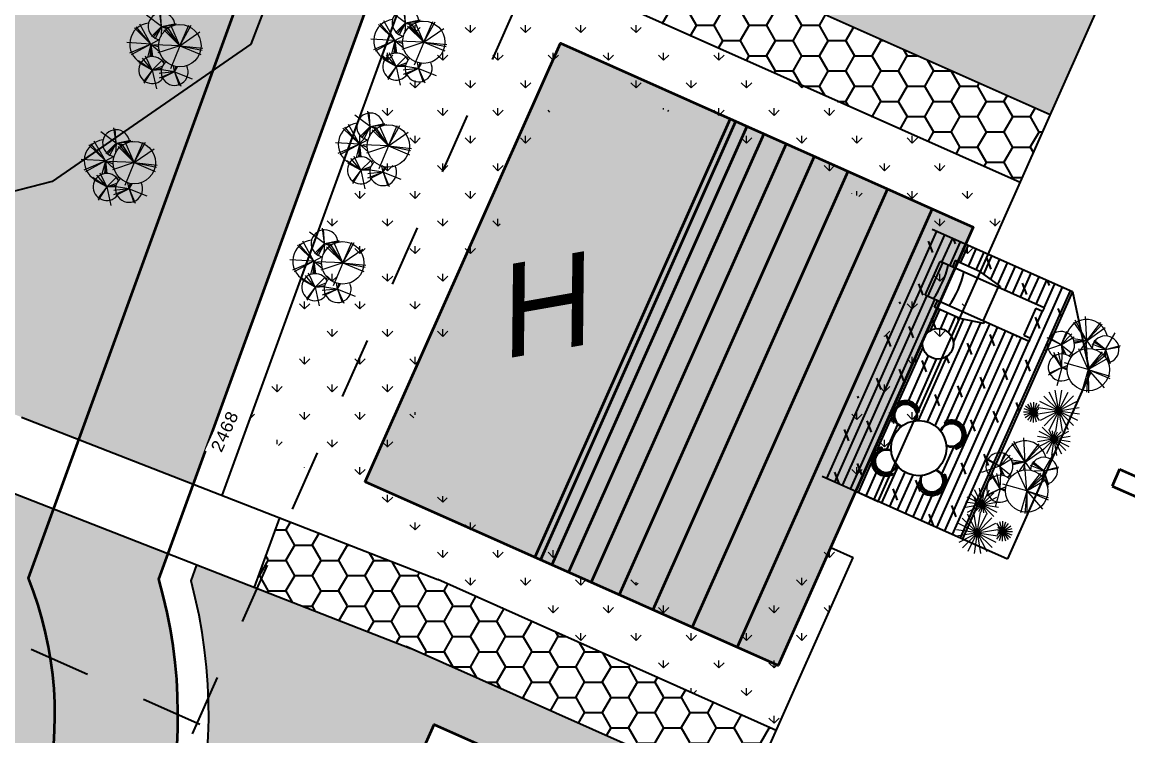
# Model space of a CAD drawing. Header units: millimetres. Extents: x 525387 to 527545, y 2235066 to 2235448.
# Drawn here: x 525544.24 to 525562.22, y 2235115.93 to 2235127.53 of the extents above; entities that cross this region are included whole.
import ezdxf
from ezdxf.enums import TextEntityAlignment as Align

# ---------------------------------------------------------------- set-up
doc = ezdxf.new("R2010")
doc.units = ezdxf.units.MM
doc.set_wipeout_variables(frame=1)
doc.linetypes.add('JIS_02_1.0', pattern=[2, 1, -1])
for name, color, linetype in [('auxiliar', 6, 'Continuous'), ('COTAS', 2, 'Continuous'), ('EJES', 1, 'Continuous'), ('muebles', 2, 'Continuous'), ('pie de plano', 7, 'Continuous'), ('PISOS', 7, 'Continuous')]:
    doc.layers.add(name, color=color, linetype=linetype)
doc.layers.add('jardin', color=72, linetype='Continuous', lineweight=5)
doc.layers.add('muro', color=5, linetype='Continuous', lineweight=35)
doc.styles.add('ARIAL', font='ariali.ttf')
doc.styles.add('MONOTXT4', font='monotxt4.shx')
pattern_1 = [(90, (-1981.939, -359.22754), (-0.449012806, 0.449012806), [0.1190625, -0.778963112]), (45, (-1981.939, -359.22754), (-0.44901280605, 0.44901280605), [0.1190625, -0.5159375]), (135, (-1981.939, -359.22754), (-0.44901280605, -0.44901280605), [0.1190625, -0.5159375])]

# ---------------------------------------------------------------- blocks, each defined once
blk = doc.blocks.new('Arbo-p12')
at = {"color": 0, "linetype": 'ByBlock', "lineweight": 0}
for p, q in [((-0.099, 0.183), (-0.136, 0.494)), ((-0.099, 0.183), (-0.107, 0.489)), ((-0.099, 0.183), (-0.046, 0.487)), ((0.165, 0.278), (0.101, 0.528)), ((0.165, 0.278), (0.273, 0.459)), ((-0.099, 0.183), (-0.34, 0.405)), ((0.165, 0.278), (0.277, 0.438)), ((-0.099, 0.183), (-0.404, 0.271)), ((-0.099, 0.183), (-0.398, 0.239)), ((-0.099, 0.183), (-0.249, 0.072)), ((-0.099, 0.183), (-0.218, 0.058)), ((-0.099, 0.183), (-0.203, 0.049)), ((-0.099, 0.183), (-0.19, 0.039)), ((-0.099, 0.183), (0.034, 0.159)), ((-0.099, 0.183), (-0.072, 0.032)), ((-0.099, 0.183), (-0.042, 0.086)), ((0.165, 0.278), (-0.029, 0.259)), ((0.165, 0.278), (-0.023, 0.235)), ((0.165, 0.278), (-0.016, 0.202)), ((0.165, 0.278), (0.075, 0.181)), ((0.191, -0.081), (0.158, 0.226)), ((0.165, 0.278), (0.203, 0.206)), ((0.165, 0.278), (0.233, 0.203)), ((0.165, 0.278), (0.357, 0.157)), ((0.165, 0.278), (0.344, 0.185)), ((0.191, -0.081), (0.189, 0.218)), ((0.191, -0.081), (0.272, 0.215)), ((0.191, -0.081), (0.219, 0.213)), ((-0.307, -0.102), (-0.381, 0.085)), ((-0.307, -0.102), (-0.373, 0.116)), ((-0.307, -0.102), (-0.31, 0.107)), ((-0.307, -0.102), (-0.258, 0.101)), ((0.191, -0.081), (-0.1, 0.03)), ((0.191, -0.081), (-0.066, 0.146)), ((0.191, -0.081), (0.46, 0.06)), ((0.191, -0.081), (0.485, 0.038)), ((-0.307, -0.102), (-0.507, -0.167)), ((-0.307, -0.102), (-0.497, -0.149)), ((-0.307, -0.102), (-0.423, -0.333)), ((-0.307, -0.102), (-0.112, -0.081)), ((-0.307, -0.102), (-0.168, -0.147)), ((-0.307, -0.102), (-0.193, -0.162)), ((-0.307, -0.102), (-0.207, -0.173)), ((0.191, -0.081), (-0.105, -0.242)), ((0.191, -0.081), (0.338, -0.353)), ((0.191, -0.081), (0.388, -0.317)), ((0.191, -0.081), (0.413, -0.303)), ((0.191, -0.081), (0.518, -0.106)), ((-0.087, -0.312), (-0.304, -0.244)), ((-0.087, -0.312), (-0.284, -0.268)), ((-0.087, -0.312), (-0.262, -0.198)), ((-0.087, -0.312), (-0.228, -0.157)), ((-0.087, -0.312), (-0.049, -0.239)), ((-0.087, -0.312), (-0.029, -0.266)), ((-0.087, -0.312), (-0.02, -0.276)), ((-0.087, -0.312), (-0.013, -0.284)), ((-0.087, -0.312), (-0.154, -0.495)), ((-0.087, -0.312), (-0.145, -0.514)), ((-0.087, -0.312), (0.039, -0.536))]:
    blk.add_line(p, q, dxfattribs=at)
blk.add_circle((0.191, -0.081), 0.287, dxfattribs=at)
for centre, radius, start, end in [((-0.099, 0.183), 0.287, 57.4904, 202.572), ((0.165, 0.278), 0.183, 326.1895, 222.0248), ((-0.307, -0.102), 0.183, 350.2838, 282.3951), ((-0.087, -0.312), 0.183, 91.4437, 347.7435), ((-0.099, 0.183), 0.287, 265.0692, 270.8898)]:
    blk.add_arc(centre, radius, start, end, dxfattribs=at)
blk = doc.blocks.new('Arbo-p11')
at = {"color": 0, "linetype": 'ByBlock', "lineweight": 0}
for p, q in [((-0.037, 0.164), (-0.284, 0.344)), ((-0.038, 0.163), (-0.217, 0.41)), ((-0.038, 0.163), (-0.133, 0.453)), ((-0.042, 0.164), (0.205, 0.344)), ((-0.041, 0.163), (0.138, 0.41)), ((-0.04, 0.163), (0.054, 0.453)), ((-0.039, 0.163), (-0.039, 0.468)), ((-0.036, 0.166), (-0.342, 0.166)), ((-0.037, 0.165), (-0.327, 0.259)), ((-0.037, 0.167), (-0.327, 0.072)), ((-0.037, 0.168), (-0.284, -0.012)), ((-0.038, 0.168), (-0.217, -0.079)), ((-0.038, 0.169), (-0.133, -0.122)), ((-0.043, 0.166), (0.263, 0.166)), ((-0.042, 0.165), (0.248, 0.259)), ((-0.042, 0.168), (0.205, -0.012)), ((-0.042, 0.167), (0.248, 0.072)), ((-0.041, 0.168), (0.138, -0.079)), ((-0.04, 0.169), (0.054, -0.122)), ((-0.039, 0.169), (-0.039, -0.136)), ((-0.284, -0.107), (-0.346, 0.025)), ((-0.284, -0.108), (-0.302, 0.037)), ((0.195, -0.175), (0.338, 0.022)), ((0.196, -0.175), (0.271, 0.056)), ((-0.283, -0.106), (-0.428, -0.124)), ((-0.283, -0.106), (-0.426, -0.079)), ((-0.283, -0.105), (-0.415, -0.167)), ((-0.283, -0.107), (-0.411, -0.036)), ((-0.283, -0.105), (-0.39, -0.205)), ((-0.283, -0.107), (-0.383, -0.001)), ((-0.284, -0.105), (-0.354, -0.233)), ((-0.284, -0.105), (-0.312, -0.248)), ((-0.286, -0.107), (-0.221, -0.077)), ((-0.286, -0.106), (-0.197, -0.095)), ((-0.286, -0.105), (-0.158, -0.176)), ((-0.286, -0.106), (-0.142, -0.133)), ((-0.285, -0.108), (-0.267, -0.015)), ((-0.285, -0.107), (-0.25, -0.044)), ((-0.285, -0.107), (-0.237, -0.061)), ((-0.285, -0.105), (-0.223, -0.237)), ((-0.285, -0.105), (-0.185, -0.212)), ((-0.284, -0.105), (-0.266, -0.25)), ((0.199, -0.174), (0.049, -0.125)), ((0.199, -0.175), (0.101, -0.104)), ((0.198, -0.175), (0.133, -0.085)), ((0.198, -0.175), (0.161, -0.063)), ((0.194, -0.174), (0.426, -0.099)), ((0.195, -0.175), (0.391, -0.032)), ((0.197, -0.176), (0.197, -0.026)), ((0.199, -0.173), (-0.044, -0.173)), ((0.199, -0.172), (-0.032, -0.247)), ((0.199, -0.172), (0.002, -0.315)), ((0.198, -0.171), (0.055, -0.368)), ((0.198, -0.171), (0.122, -0.402)), ((0.194, -0.172), (0.426, -0.247)), ((0.194, -0.173), (0.437, -0.173)), ((0.195, -0.171), (0.338, -0.368)), ((0.195, -0.172), (0.391, -0.315)), ((0.196, -0.171), (0.271, -0.402)), ((0.197, -0.171), (0.197, -0.414))]:
    blk.add_line(p, q, dxfattribs=at)

msp = doc.modelspace()

# ---------------------------------------------------------------- hatches: boundary and pattern name
h = msp.add_hatch(color=21)
h.dxf.hatch_style = 1
h.paths.add_polyline_path([(525559.71, 2235124.197), (525552.996, 2235127.187), (525549.823, 2235120.061), (525556.538, 2235117.072)])
at = {"layer": 'auxiliar'}
h = msp.add_hatch(color=8, dxfattribs=at)
h.dxf.hatch_style = 1
h.set_gradient(color1=(0, 127, 255), color2=(0, 255, 255), name='INVCURVED')
h.paths.add_polyline_path([(525550.811, 2235130.414), (525549.244, 2235131.957), (525545.165, 2235120.747), (525547.029, 2235120.02)])
h = msp.add_hatch(color=8, dxfattribs=at)
h.dxf.hatch_style = 1
h.set_gradient(color1=(0, 127, 255), color2=(0, 255, 255), name='INVCURVED')
edge = h.paths.add_edge_path()
edge.add_line((525546.467, 2235118.474), (525546.619, 2235118.892))
edge.add_line((525546.619, 2235118.892), (525545.983, 2235119.14))
edge.add_line((525545.983, 2235119.14), (525544.755, 2235119.619))
edge.add_line((525544.755, 2235119.619), (525544.346, 2235118.494))
edge.add_arc((525538.862, 2235116.273), 5.917, -48.9589, 22.0561, ccw=False)
edge.add_arc((525533.827, 2235117.434), 10.545, 266.7354, 327.7677, ccw=False)
edge.add_line((525533.227, 2235106.907), (525523.641, 2235108.847))
edge.add_line((525523.641, 2235108.847), (525523.527, 2235106.85))
edge.add_line((525523.527, 2235106.85), (525533.113, 2235104.91))
edge.add_arc((525533.827, 2235117.434), 12.545, 266.7354, 326.467)
edge.add_arc((525538.862, 2235116.273), 7.917, 313.2271, 376.1443)
at = {"layer": 'jardin'}
h = msp.add_hatch(dxfattribs=at)
h.set_pattern_fill('GRASS', color=72, scale=0.025)
h.set_pattern_definition([(90, (-1981.939, -359.22754), (-0.449012806, 0.449012806), [0.1190625, -0.778963112]), (45, (-1981.939, -359.22754), (-0.44901280605, 0.44901280605), [0.1190625, -0.5159375]), (135, (-1981.939, -359.22754), (-0.44901280605, -0.44901280605), [0.1190625, -0.5159375])])
edge = h.paths.add_edge_path()
edge.add_line((525556.34, 2235142.588), (525552.969, 2235134.882))
edge.add_line((525552.969, 2235134.882), (525551.654, 2235131.268))
edge.add_line((525551.654, 2235131.268), (525553.68, 2235129.263))
edge.add_line((525553.68, 2235129.263), (525560.96, 2235126.022))
edge.add_line((525560.96, 2235126.022), (525562.211, 2235128.831))
edge.add_line((525562.211, 2235128.831), (525560.201, 2235129.726))
edge.add_line((525560.201, 2235129.726), (525559.469, 2235128.081))
edge.add_line((525559.469, 2235128.081), (525553.577, 2235130.705))
edge.add_line((525553.577, 2235130.705), (525556.505, 2235137.282))
edge.add_line((525556.505, 2235137.282), (525562.398, 2235134.659))
edge.add_line((525562.398, 2235134.659), (525563.266, 2235134.272))
edge.add_line((525563.266, 2235134.272), (525564.408, 2235133.764))
edge.add_line((525564.408, 2235133.764), (525564.912, 2235134.898))
edge.add_line((525564.912, 2235134.898), (525566.019, 2235137.384))
edge.add_line((525566.019, 2235137.384), (525566.665, 2235138.834))
edge.add_line((525566.665, 2235138.834), (525565.751, 2235139.241))
edge.add_line((525565.751, 2235139.241), (525565.019, 2235137.596))
edge.add_line((525565.019, 2235137.596), (525559.127, 2235140.22))
edge.add_line((525559.127, 2235140.22), (525562.055, 2235146.797))
edge.add_line((525562.055, 2235146.797), (525567.948, 2235144.174))
edge.add_line((525567.948, 2235144.174), (525568.167, 2235144.076))
edge.add_line((525568.167, 2235144.076), (525568.861, 2235143.767))
edge.add_line((525568.861, 2235143.767), (525569.319, 2235144.795))
edge.add_line((525569.319, 2235144.795), (525560.659, 2235148.651))
edge.add_line((525560.659, 2235148.651), (525562.692, 2235153.218))
edge.add_line((525562.692, 2235153.218), (525566.347, 2235151.591))
edge.add_line((525566.347, 2235151.591), (525564.923, 2235148.394))
edge.add_line((525564.923, 2235148.394), (525572.365, 2235145.081))
edge.add_line((525572.365, 2235145.081), (525574.13, 2235144.295))
edge.add_line((525574.13, 2235144.295), (525575.394, 2235147.134))
edge.add_line((525575.394, 2235147.134), (525574.298, 2235147.622))
edge.add_line((525574.298, 2235147.622), (525573.566, 2235145.977))
edge.add_line((525573.566, 2235145.977), (525567.673, 2235148.601))
edge.add_line((525567.673, 2235148.601), (525570.602, 2235155.178))
edge.add_line((525570.602, 2235155.178), (525576.494, 2235152.555))
edge.add_line((525576.494, 2235152.555), (525578.247, 2235151.575))
edge.add_line((525578.247, 2235151.575), (525578.978, 2235151.249))
edge.add_line((525578.978, 2235151.249), (525577.933, 2235156.171))
edge.add_line((525577.933, 2235156.171), (525574.751, 2235156.721))
edge.add_line((525574.751, 2235156.721), (525572.463, 2235158.126))
edge.add_line((525572.463, 2235158.126), (525561.623, 2235155.539))
edge.add_line((525561.623, 2235155.539), (525557.524, 2235150.032))
edge.add_arc((525539.402, 2235149.096), 18.146, -21.0198, 2.9543, ccw=False)
h = msp.add_hatch(dxfattribs=at)
h.set_pattern_fill('GRASS', color=72, scale=0.025)
h.set_pattern_definition(pattern_1)
h.paths.add_polyline_path([(525553.148, 2235126.791), (525559.04, 2235124.167), (525557.251, 2235120.148), (525558.164, 2235119.741), (525560.472, 2235124.925), (525553.011, 2235128.247), (525551.203, 2235130.028), (525547.937, 2235121.051), (525551.002, 2235118.469), (525556.507, 2235116.018), (525557.757, 2235118.827), (525556.844, 2235119.234), (525556.112, 2235117.59), (525550.219, 2235120.213)])
h = msp.add_hatch(dxfattribs=at)
h.set_pattern_fill('GRASS', color=72, scale=0.025)
h.set_pattern_definition(pattern_1)
edge = h.paths.add_edge_path()
edge.add_arc((525534.332, 2235116.908), 12.335, 300.9245, 326.9323, ccw=False)
edge.add_arc((525534.069, 2235116.746), 12.335, 276.3541, 302.362, ccw=False)
edge.add_line((525535.434, 2235104.486), (525544.69, 2235081.25))
edge.add_line((525544.69, 2235081.25), (525558.333, 2235080.808))
edge.add_line((525558.333, 2235080.808), (525569.744, 2235081.316))
edge.add_line((525569.744, 2235081.316), (525566.199, 2235091.954))
edge.add_line((525566.199, 2235091.954), (525565.182, 2235090.992))
edge.add_line((525565.182, 2235090.992), (525564.567, 2235090.411))
edge.add_line((525564.567, 2235090.411), (525560.486, 2235086.555))
edge.add_line((525560.486, 2235086.555), (525555.307, 2235081.66))
edge.add_line((525555.307, 2235081.66), (525544.258, 2235088.276))
edge.add_line((525544.258, 2235088.276), (525551.58, 2235097.093))
edge.add_line((525551.58, 2235097.093), (525552.497, 2235096.685))
edge.add_line((525552.497, 2235096.685), (525553.867, 2235099.763))
edge.add_line((525553.867, 2235099.763), (525554.086, 2235100.255))
edge.add_line((525554.086, 2235100.255), (525554.151, 2235100.401))
edge.add_line((525554.151, 2235100.401), (525553.603, 2235100.645))
edge.add_line((525553.603, 2235100.645), (525552.222, 2235097.544))
edge.add_line((525552.222, 2235097.544), (525550.335, 2235098.384))
edge.add_line((525550.335, 2235098.384), (525550.189, 2235098.449))
edge.add_line((525550.189, 2235098.449), (525544.256, 2235101.091))
edge.add_line((525544.256, 2235101.091), (525550.945, 2235116.114))
edge.add_line((525550.945, 2235116.114), (525557.312, 2235113.279))
edge.add_line((525557.312, 2235113.279), (525556.804, 2235112.137))
edge.add_line((525556.804, 2235112.137), (525559.499, 2235110.937))
edge.add_line((525559.499, 2235110.937), (525559.377, 2235110.663))
edge.add_line((525559.377, 2235110.663), (525561.112, 2235109.89))
edge.add_line((525561.112, 2235109.89), (525557.655, 2235102.125))
edge.add_line((525557.655, 2235102.125), (525558.203, 2235101.881))
edge.add_line((525558.203, 2235101.881), (525561.986, 2235110.377))
edge.add_line((525561.986, 2235110.377), (525558.043, 2235112.132))
edge.add_line((525558.043, 2235112.132), (525558.745, 2235113.708))
edge.add_line((525558.745, 2235113.708), (525550.492, 2235117.383))
edge.add_line((525550.492, 2235117.383), (525547.085, 2235118.71))
edge.add_line((525547.085, 2235118.71), (525546.991, 2235118.451))
edge.add_arc((525538.862, 2235116.27), 8.417, -46.3758, 15.0187, ccw=False)
at = {"layer": 'muro'}
h = msp.add_hatch(color=9, dxfattribs=at)
h.dxf.hatch_style = 1
h.paths.add_polyline_path([(525547.963, 2235127.172), (525544.731, 2235124.94), (525543.278, 2235124.564), (525541.149, 2235125.015), (525539.94, 2235125.668), (525538.211, 2235127.925), (525537.374, 2235129.48), (525537.829, 2235130.967), (525538.562, 2235132.88), (525539.683, 2235133.683), (525542.158, 2235133.453), (525543.063, 2235133.323), (525544.238, 2235133.47), (525545.239, 2235132.863), (525545.4, 2235132.515), (525546.351, 2235132.293), (525547.6, 2235131.642), (525548.461, 2235130.003), (525548.461, 2235128.48)])
at = {"layer": 'PISOS'}
h = msp.add_hatch(dxfattribs=at)
h.set_pattern_fill('HONEY', color=9, scale=0.09)
h.set_pattern_definition([(0, (-1162.33534, -368.92436), (0.428625, 0.24746675805), [0.28575, -0.5715]), (120, (-1162.33534, -368.92436), (-0.428624999063, 0.247466759672), [0.28575, -0.5715]), (60, (-1162.33534, -368.92436), (9.37e-10, 0.494933517722), [-0.5715, 0.28575])])
h.paths.add_polyline_path([(525560.96, 2235126.022), (525553.698, 2235129.255), (525552.233, 2235130.697), (525551.551, 2235129.685), (525552.974, 2235128.247), (525560.472, 2235124.925)])
at = {"layer": 'PISOS', "linetype": 'Continuous', "lineweight": -3}
h = msp.add_hatch(dxfattribs=at)
h.set_pattern_fill('DOLMIT', color=30, scale=0.022, angle=66)
h.set_pattern_definition([(66, (91.44321, -148.07523), (-0.127622300433, 0.056821109038), []), (111, (91.4432, -148.07523), (-0.3688865675, -0.14160228627), [0.19756563466, -0.39513126933])])
h.paths.add_polyline_path([(525561.324, 2235123.15), (525559.04, 2235124.167), (525557.251, 2235120.148), (525559.534, 2235119.131)])
h.paths.add_polyline_path([(525559.427, 2235120.592), (525559.416, 2235120.619, 1.085702), (525559.258, 2235121.009), (525559.248, 2235121.035, -1.075009)], flags=16)
h.paths.add_polyline_path([(525559.272, 2235120.646, -0.022196), (525559.274, 2235120.606, -0.226671), (525559.107, 2235120.256, -2.53639), (525558.864, 2235120.158, -0.250125), (525558.474, 2235120.324, -2.53639), (525558.376, 2235120.566, -0.022196), (525558.374, 2235120.606, -0.226671), (525558.541, 2235120.957, -2.53639), (525558.784, 2235121.055, -0.250125), (525559.174, 2235120.889, -2.53639)], flags=16)
h.paths.add_polyline_path([(525558.887, 2235122.302, -1), (525559.387, 2235122.302, -1)], flags=16)
h.paths.add_polyline_path([(525559.892, 2235122.66), (525559.88, 2235122.632), (525559.492, 2235122.712), (525559.079, 2235122.896), (525559.126, 2235123.001), (525558.927, 2235123.09), (525559.172, 2235123.64), (525559.371, 2235123.551), (525559.417, 2235123.656), (525559.83, 2235123.472), (525560.149, 2235123.238), (525560.137, 2235123.21), (525560.862, 2235122.887), (525560.837, 2235122.832), (525560.729, 2235122.88), (525560.534, 2235122.44), (525560.641, 2235122.393), (525560.617, 2235122.337)], flags=16)
h.paths.add_polyline_path([(525558.838, 2235121.209), (525558.812, 2235121.198, 1.085702), (525558.422, 2235121.041), (525558.395, 2235121.03, -1.075009)], flags=16)
h.paths.add_polyline_path([(525559.253, 2235120.183, -1.075009), (525558.81, 2235120.004), (525558.836, 2235120.014, 1.085702), (525559.226, 2235120.172)], flags=16)
h.paths.add_polyline_path([(525558.221, 2235120.621), (525558.232, 2235120.594, 1.085702), (525558.39, 2235120.204), (525558.4, 2235120.177, -1.075009)], flags=16)
at = {"layer": 'PISOS'}
h = msp.add_hatch(dxfattribs=at)
h.set_pattern_fill('HONEY', color=9, scale=0.09)
h.set_pattern_definition([(0, (-1161.57987, -367.22754), (0.428625, 0.24746675805), [0.28575, -0.5715]), (120, (-1161.57987, -367.22754), (-0.428624999063, 0.247466759672), [0.28575, -0.5715]), (60, (-1161.57987, -367.22754), (9.37e-10, 0.494933517722), [-0.5715, 0.28575])])
h.paths.add_polyline_path([(525548.428, 2235119.474), (525548.017, 2235118.346), (525550.492, 2235117.383), (525556.019, 2235114.922), (525556.507, 2235116.018), (525551.002, 2235118.469)])

# ---------------------------------------------------------------- linework, layer by layer
at = {"elevation": -2469.879}
msp.add_lwpolyline([(525547.963, 2235127.172), (525544.731, 2235124.94), (525543.278, 2235124.564), (525541.149, 2235125.015), (525539.94, 2235125.668), (525538.211, 2235127.925), (525537.374, 2235129.48), (525537.829, 2235130.967), (525538.562, 2235132.88), (525539.683, 2235133.683), (525542.158, 2235133.453), (525543.063, 2235133.323), (525544.238, 2235133.47), (525545.239, 2235132.863), (525545.4, 2235132.515), (525546.351, 2235132.293), (525547.6, 2235131.642), (525548.461, 2235130.003), (525548.461, 2235128.48), (525547.963, 2235127.172)], dxfattribs=at)
at = {"layer": 'auxiliar'}
for p, q in [((525560.96, 2235126.022), (525553.698, 2235129.255)), ((525558.164, 2235119.741), (525562.211, 2235128.831)), ((525560.472, 2235124.925), (525553.011, 2235128.247)), ((525559.04, 2235124.167), (525561.324, 2235123.15)), ((525561.324, 2235123.15), (525559.534, 2235119.131)), ((525561.324, 2235123.15), (525561.607, 2235121.819)), ((525561.607, 2235121.819), (525560.265, 2235118.805)), ((525557.251, 2235120.148), (525560.265, 2235118.805)), ((525543.823, 2235119.983), (525550.566, 2235117.351)), ((525557.799, 2235119.904), (525558.164, 2235119.741)), ((525548.428, 2235119.474), (525548.017, 2235118.346)), ((525557.392, 2235118.99), (525557.757, 2235118.827)), ((525556.019, 2235114.922), (525557.757, 2235118.827)), ((525556.507, 2235116.018), (525551.002, 2235118.469)), ((525558.745, 2235113.708), (525550.492, 2235117.383)), ((525558.745, 2235113.708), (525550.492, 2235117.383))]:
    msp.add_line(p, q, dxfattribs=at)
at = {"layer": 'auxiliar', "color": 3}
msp.add_lwpolyline([(525628.465, 2235097.22), (525628.454, 2235097.209), (525625.33, 2235097.281), (525571.934, 2235079.488), (525558.35, 2235078.809), (525543.317, 2235079.296), (525533.113, 2235104.91, 0.266694), (525544.284, 2235110.504, 0.281639), (525546.467, 2235118.474), (525552.505, 2235135.07), (525555.878, 2235142.78, 0.107392), (525557.014, 2235150.187), (525561.33, 2235155.985), (525574.674, 2235159.17), (525576.276, 2235164.036), (525587.956, 2235162.553), (525636.415, 2235156.403), (525636.027, 2235151.65), (525643.977, 2235151.348), (525645.869, 2235140.675), (525644.969, 2235114.229), (525634.593, 2235103.535)], format="xyb", dxfattribs=at)
at = {"layer": 'auxiliar'}
msp.add_lwpolyline([(525547.496, 2235119.838), (525551.203, 2235130.028)], dxfattribs=at)
msp.add_lwpolyline([(525535.434, 2235104.486, 0.217764), (525544.669, 2235110.177, 0.274481), (525546.991, 2235118.451), (525547.085, 2235118.71)], format="xyb", dxfattribs=at)
at = {"layer": 'muebles', "color": 6}
for p, q in [((525558.927, 2235123.09), (525559.172, 2235123.64)), ((525558.972, 2235123.069), (525559.217, 2235123.619)), ((525560.862, 2235122.887), (525559.172, 2235123.64)), ((525559.417, 2235123.656), (525559.371, 2235123.551)), ((525559.83, 2235123.472), (525559.417, 2235123.656)), ((525560.149, 2235123.238), (525559.83, 2235123.472)), ((525560.617, 2235122.337), (525558.927, 2235123.09)), ((525559.873, 2235122.668), (525560.117, 2235123.219)), ((525560.149, 2235123.238), (525560.137, 2235123.21)), ((525559.079, 2235122.896), (525559.126, 2235123.001)), ((525559.492, 2235122.712), (525559.079, 2235122.896)), ((525560.729, 2235122.88), (525560.534, 2235122.44)), ((525560.729, 2235122.88), (525560.837, 2235122.832)), ((525560.862, 2235122.887), (525560.837, 2235122.832)), ((525559.88, 2235122.632), (525559.492, 2235122.712)), ((525559.88, 2235122.632), (525559.892, 2235122.66)), ((525560.534, 2235122.44), (525560.641, 2235122.393)), ((525560.617, 2235122.337), (525560.641, 2235122.393))]:
    msp.add_line(p, q, dxfattribs=at)
at = {"layer": 'muebles', "color": 6, "lineweight": -3}
for p, q in [((525558.812, 2235121.198), (525558.838, 2235121.209)), ((525558.422, 2235121.041), (525558.395, 2235121.03)), ((525559.258, 2235121.009), (525559.248, 2235121.035)), ((525558.232, 2235120.594), (525558.221, 2235120.621)), ((525559.416, 2235120.619), (525559.427, 2235120.592)), ((525558.39, 2235120.204), (525558.4, 2235120.177)), ((525559.226, 2235120.172), (525559.253, 2235120.183)), ((525558.836, 2235120.014), (525558.81, 2235120.004))]:
    msp.add_line(p, q, dxfattribs=at)
at = {"layer": 'muebles', "color": 6}
msp.add_circle((525559.137, 2235122.302), 0.25, dxfattribs=at)
at = {"layer": 'muebles', "color": 6, "lineweight": -3}
msp.add_circle((525558.824, 2235120.606), 0.45, dxfattribs=at)
at = {"layer": 'muebles', "color": 6}
for centre, radius, start, end in [((525557.866, 2235123.892), 1.468, 324.1595, 347.8405), ((525558.102, 2235123.786), 1.489, 324.3323, 347.6677)]:
    msp.add_arc(centre, radius, start, end, dxfattribs=at)
at = {"layer": 'muebles', "color": 6, "lineweight": -3}
for centre, radius, start, end in [((525558.61, 2235121.136), 0.24, 17.8595, 206.1405), ((525558.61, 2235121.136), 0.211, 17.2941, 206.7059), ((525558.61, 2235121.136), 0.192, 335.0348, 248.9652), ((525558.61, 2235121.136), 0.182, 333.222, 250.778), ((525559.353, 2235120.82), 0.192, 245.0348, 158.9652), ((525559.353, 2235120.82), 0.182, 243.222, 160.778), ((525559.353, 2235120.82), 0.24, 287.8595, 116.1405), ((525559.353, 2235120.82), 0.211, 287.2941, 116.7059), ((525558.295, 2235120.393), 0.24, 107.8595, 296.1405), ((525558.295, 2235120.393), 0.211, 107.2941, 296.7059), ((525558.295, 2235120.393), 0.192, 65.0348, 338.9652), ((525558.295, 2235120.393), 0.182, 63.222, 340.778), ((525559.038, 2235120.077), 0.24, 197.8595, 26.1405), ((525559.038, 2235120.077), 0.192, 155.0348, 68.9652), ((525559.038, 2235120.077), 0.182, 153.222, 70.778), ((525559.038, 2235120.077), 0.211, 197.2941, 26.7059)]:
    msp.add_arc(centre, radius, start, end, dxfattribs=at)
at = {"layer": 'muro'}
msp.add_line((525555.755, 2235125.958), (525552.582, 2235118.833), dxfattribs=at)
at = {"layer": 'muro', "color": 6}
for p, q in [((525555.846, 2235125.918), (525552.674, 2235118.792)), ((525556.029, 2235125.836), (525552.856, 2235118.711)), ((525556.303, 2235125.714), (525553.13, 2235118.589)), ((525556.668, 2235125.552), (525553.496, 2235118.426)), ((525557.125, 2235125.348), (525553.953, 2235118.223)), ((525557.673, 2235125.104), (525554.501, 2235117.979)), ((525558.313, 2235124.82), (525555.14, 2235117.694)), ((525559.044, 2235124.494), (525555.871, 2235117.369))]:
    msp.add_line(p, q, dxfattribs=at)
at = {"layer": 'muro', "color": 3}
for p, q in [((525562.09, 2235120.264), (525561.968, 2235119.99)), ((525562.09, 2235120.264), (525562.912, 2235119.898)), ((525561.968, 2235119.99), (525562.79, 2235119.624))]:
    msp.add_line(p, q, dxfattribs=at)
at = {"layer": 'muro', "color": 150}
for points in [[(525533.227, 2235106.907, 0.272783), (525542.747, 2235111.81, 0.320175), (525544.346, 2235118.494), (525550.647, 2235135.813), (525554.026, 2235143.538, 0.118203), (525554.958, 2235150.774), (525560.16, 2235157.762), (525574.61, 2235161.211), (525591.977, 2235158.207), (525597.576, 2235155.771), (525606.918, 2235148.964), (525607.48, 2235148.44)], [(525533.113, 2235104.91, 0.266694), (525544.284, 2235110.504, 0.281639), (525546.467, 2235118.474), (525552.505, 2235135.07), (525555.878, 2235142.78, 0.107392), (525557.014, 2235150.187)]]:
    msp.add_lwpolyline(points, format="xyb", dxfattribs=at)
at = {"layer": 'muro'}
for points in [[(525549.823, 2235120.061), (525552.996, 2235127.187), (525559.71, 2235124.197), (525556.538, 2235117.072)], [(525544.256, 2235101.091), (525550.945, 2235116.114), (525557.312, 2235113.279), (525556.804, 2235112.137), (525559.499, 2235110.937), (525554.699, 2235100.157), (525553.603, 2235100.645), (525552.222, 2235097.544)]]:
    msp.add_lwpolyline(points, close=True, dxfattribs=at)

# ---------------------------------------------------------------- block references
at = {"layer": 'jardin', "linetype": 'Continuous', "lineweight": 0}
for p, xscale, yscale, zscale, rotation in [((525546.57, 2235127.078), 1.200000000000001, 1.200000000000001, 1.200000000000001, 39.03565738155755), ((525550.537, 2235127.135), 1.200000000000001, 1.200000000000001, 1.200000000000001, 39.03565738155755), ((525549.961, 2235125.449), 1.200000000000001, 1.200000000000001, 1.200000000000001, 39.03565738155755), ((525545.829, 2235125.178), 1.200000000000001, 1.200000000000001, 1.200000000000001, 39.03565738155755), ((525549.22, 2235123.549), 1.200000000000001, 1.200000000000001, 1.200000000000001, 39.03565738155755), ((525561.485, 2235122.112), 1.200000000000004, 1.200000000000004, 1.200000000000004, 315.4140059053375), ((525560.484, 2235120.14), 1.200000000000004, 1.200000000000004, 1.200000000000004, 315.4140059053375)]:
    msp.add_blockref('Arbo-p12', p, dxfattribs=dict(at, xscale=xscale, yscale=yscale, zscale=zscale, rotation=rotation))
at = {"layer": 'jardin', "color": 114, "linetype": 'Continuous', "lineweight": 0, "true_color": 0x139b48, "xscale": 1.125, "yscale": 1.125, "zscale": 1.125}
for p, rotation in [((525561, 2235121.049), 315.4140059053375), ((525559.874, 2235119.393), 135.4140059053375)]:
    msp.add_blockref('Arbo-p11', p, dxfattribs=dict(at, rotation=rotation))

# ---------------------------------------------------------------- texts
at = {"layer": 'pie de plano', "style": 'ARIAL'}
msp.add_text('H', height=1.5, rotation=10, dxfattribs=at).set_placement((525552.148, 2235122.067))

# ---------------------------------------------------------------- next in the draw order: wipeouts: each hides what was drawn before it
at = {"color": 8}
msp.add_wipeout([(525547.562, 2235121.316), (525547.219, 2235120.566), (525547.51, 2235120.433), (525547.853, 2235121.183)], dxfattribs=at).translate(0, 0, -2.379).dxf.layer = 'COTAS'

# ---------------------------------------------------------------- next in the draw order: hatches: boundary and pattern name
at = {"layer": 'jardin'}
h = msp.add_hatch(dxfattribs=at)
h.set_pattern_fill('GRASS', color=72, scale=0.025)
h.set_pattern_definition([(90, (194.1935, -170.2468), (-0.449012806, 0.449012806), [0.1190625, -0.778963112]), (45, (194.1935, -170.2468), (-0.44901280605, 0.44901280605), [0.1190625, -0.5159375]), (135, (194.1935, -170.2468), (-0.44901280605, -0.44901280605), [0.1190625, -0.5159375])])
edge = h.paths.add_edge_path()
edge.add_line((525533.572, 2235116.835), (525533.9, 2235117.647))
edge.add_line((525533.9, 2235117.647), (525531.906, 2235118.452))
edge.add_line((525531.906, 2235118.452), (525534.154, 2235124.015))
edge.add_line((525534.154, 2235124.015), (525536.194, 2235123.191))
edge.add_line((525536.194, 2235123.191), (525536.563, 2235124.105))
edge.add_line((525536.563, 2235124.105), (525545.166, 2235120.747))
edge.add_line((525545.166, 2235120.747), (525547.35, 2235126.748))
edge.add_line((525547.35, 2235126.748), (525544.731, 2235124.94))
edge.add_line((525544.731, 2235124.94), (525543.278, 2235124.564))
edge.add_line((525543.278, 2235124.564), (525541.149, 2235125.015))
edge.add_line((525541.149, 2235125.015), (525539.94, 2235125.668))
edge.add_line((525539.94, 2235125.668), (525538.211, 2235127.925))
edge.add_line((525538.211, 2235127.925), (525537.374, 2235129.48))
edge.add_line((525537.374, 2235129.48), (525537.829, 2235130.967))
edge.add_line((525537.829, 2235130.967), (525538.562, 2235132.88))
edge.add_line((525538.562, 2235132.88), (525539.683, 2235133.683))
edge.add_line((525539.683, 2235133.683), (525542.158, 2235133.453))
edge.add_line((525542.158, 2235133.453), (525543.063, 2235133.323))
edge.add_line((525543.063, 2235133.323), (525544.238, 2235133.47))
edge.add_line((525544.238, 2235133.47), (525545.239, 2235132.863))
edge.add_line((525545.239, 2235132.863), (525545.4, 2235132.515))
edge.add_line((525545.4, 2235132.515), (525546.351, 2235132.293))
edge.add_line((525546.351, 2235132.293), (525547.6, 2235131.642))
edge.add_line((525547.6, 2235131.642), (525548.504, 2235129.921))
edge.add_line((525548.504, 2235129.921), (525549.449, 2235132.519))
edge.add_line((525549.449, 2235132.519), (525547.034, 2235134.148))
edge.add_arc((525553.401, 2235142.034), 10.135, 170.2845, 231.0837, ccw=False)
edge.add_line((525543.411, 2235143.745), (525550.021, 2235160.17))
edge.add_arc((525555.83, 2235157.681), 6.32, 80.3819, 156.8009, ccw=False)
edge.add_line((525556.886, 2235163.912), (525568.066, 2235162.234))
edge.add_line((525568.066, 2235162.234), (525571.101, 2235160.371))
edge.add_line((525571.101, 2235160.371), (525574.61, 2235161.208))
edge.add_line((525574.61, 2235161.208), (525591.977, 2235158.205))
edge.add_line((525591.977, 2235158.205), (525597.576, 2235155.769))
edge.add_line((525597.576, 2235155.769), (525606.918, 2235148.962))
edge.add_line((525606.918, 2235148.962), (525607.48, 2235148.438))
edge.add_line((525607.48, 2235148.438), (525607.731, 2235148.81))
edge.add_line((525607.731, 2235148.81), (525605.017, 2235151.256))
edge.add_line((525605.017, 2235151.256), (525606.157, 2235160.241))
edge.add_line((525606.157, 2235160.241), (525587.956, 2235162.551))
edge.add_line((525587.956, 2235162.551), (525576.383, 2235164.02))
edge.add_line((525576.383, 2235164.02), (525549.933, 2235167.989))
edge.add_line((525549.933, 2235167.989), (525525.945, 2235108.378))
edge.add_line((525525.945, 2235108.378), (525533.227, 2235106.904))
edge.add_arc((525533.827, 2235117.432), 10.545, 266.7354, 327.7677)
edge.add_arc((525538.862, 2235116.27), 5.917, 311.0411, 382.0561)
edge.add_line((525544.346, 2235118.492), (525544.756, 2235119.619))
edge.add_line((525544.756, 2235119.619), (525540.306, 2235121.356))
edge.add_line((525540.306, 2235121.356), (525538.118, 2235115.942))
edge.add_line((525538.118, 2235115.942), (525535.221, 2235117.113))
edge.add_line((525535.221, 2235117.113), (525534.921, 2235116.371))
edge.add_line((525534.921, 2235116.371), (525534.185, 2235116.058))
edge.add_arc((525532.324, 2235115.206), 2.047, -100.1078, 24.6049, ccw=False)
edge.add_line((525531.965, 2235113.191), (525531.564, 2235112.198))
edge.add_arc((525530.709, 2235111.218), 1.3, -272.9179, 48.9179, ccw=False)
edge.add_line((525530.775, 2235112.516), (525531.177, 2235113.51))
edge.add_arc((525532.322, 2235115.21), 2.05, 52.4373, 236.0348, ccw=False)
h.paths.add_polyline_path([(525537.138, 2235126.862), (525536.482, 2235125.239), (525534.906, 2235125.876), (525535.561, 2235127.498)], flags=16)

# ---------------------------------------------------------------- next in the draw order: linework, layer by layer
at = {"layer": 'auxiliar'}
msp.add_line((525544.234, 2235121.111), (525551.002, 2235118.469), dxfattribs=at)
at = {"layer": 'EJES', "linetype": 'JIS_02_1.0'}
for p, q in [((525533.184, 2235084.902), (525553.577, 2235130.705)), ((525563.578, 2235108.792), (525518.873, 2235128.696))]:
    msp.add_line(p, q, dxfattribs=at)

# ---------------------------------------------------------------- next in the draw order: texts
at = {"layer": 'COTAS', "color": 2, "style": 'MONOTXT4'}
msp.add_text('2468', height=0.2, rotation=65.4355, dxfattribs=at).set_placement((525547.536, 2235120.875, -2.379), align=Align.MIDDLE)

doc.saveas('drawing.dxf')
